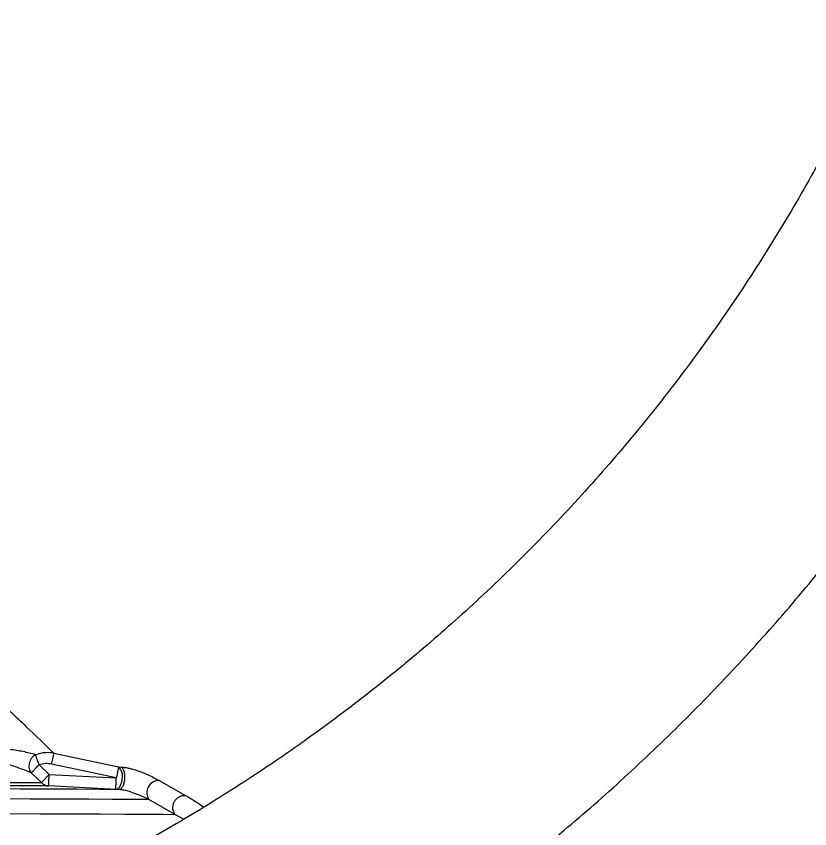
# Model space of a CAD drawing. Header units: millimetres. Extents: x 2371 to 4515, y 843 to 2359.
# Drawn here: x 3287.9 to 3357, y 1119 to 1189.6 of the extents above; entities that cross this region are included whole.
import ezdxf

# ---------------------------------------------------------------- set-up
doc = ezdxf.new("R2010")
doc.units = ezdxf.units.MM

msp = doc.modelspace()

# ---------------------------------------------------------------- linework, layer by layer
at = {"color": 7, "linetype": 'Continuous', "lineweight": 25}
for p, q in [((3291.22, 1125.53), (3296.841, 1124.339)), ((3289.916, 1124.523), (3290.802, 1123.678)), ((3296.644, 1123.385), (3291.014, 1124.578)), ((3290.128, 1122.972), (3289.242, 1123.817)), ((3290.802, 1123.678), (3296.644, 1123.385)), ((3296.841, 1124.339), (3297.073, 1124.325)), ((3300.364, 1123.162), (3302.677, 1121.855)), ((3296.594, 1122.388), (3290.752, 1122.681)), ((3296.826, 1122.375), (3296.594, 1122.388)), ((3301.793, 1120.179), (3299.486, 1121.495)), ((3302.498, 1119.787), (3301.793, 1120.179))]:
    msp.add_line(p, q, dxfattribs=at)
at = {"color": 7, "linetype": 'Continuous', "lineweight": 25, "flags": 128}
for points in [[(3286.506, 1122.992), (3288.482, 1122.982), (3290.128, 1122.972)], [(3296.594, 1122.388), (3296.687, 1122.401), (3296.779, 1122.445), (3296.867, 1122.52), (3296.947, 1122.621), (3297.018, 1122.747), (3297.077, 1122.893), (3297.123, 1123.055), (3297.153, 1123.227)], [(3296.826, 1122.375), (3295.198, 1122.385), (3293.226, 1122.396), (3290.92, 1122.406), (3288.291, 1122.415), (3285.353, 1122.424)], [(3290.752, 1122.681), (3289.091, 1122.691), (3287.095, 1122.701)], [(3299.486, 1121.495), (3298.071, 1121.506), (3296.322, 1121.516), (3294.247, 1121.526), (3291.856, 1121.536), (3289.16, 1121.545), (3286.171, 1121.554)], [(3301.793, 1120.179), (3300.678, 1120.189), (3299.216, 1120.2), (3297.414, 1120.211), (3295.28, 1120.221), (3292.825, 1120.231), (3290.059, 1120.241), (3286.995, 1120.25)]]:
    msp.add_lwpolyline(points, dxfattribs=at)
at = {"color": 7, "linetype": 'Continuous', "lineweight": 25}
for centre, radius, start, end in [((3225.915, 1249.037), 75, 250.55137, 332.45778), ((2420.718, 1313.384), 890.541, 347.759661, 347.822332), ((3295.988, 1123.501), 1.197, 346.77793, 44.49537), ((3290.807, 1123.613), 0.933, 223.34923, 266.65686), ((3300.375, 1122.091), 1.071, 90.60321, 213.8212)]:
    msp.add_arc(centre, radius, start, end, dxfattribs=at)
for points, knots in [([(3225.482, 1078.805), (3228.043, 1078.83), (3231.623, 1078.865), (3236.892, 1079.144), (3241.357, 1079.479), (3246.673, 1080.044), (3252.242, 1080.818), (3258.055, 1081.828), (3264.026, 1083.084), (3270.102, 1084.595), (3276.24, 1086.365), (3282.406, 1088.399), (3288.569, 1090.699), (3294.706, 1093.264), (3300.794, 1096.094), (3306.814, 1099.188), (3312.746, 1102.543), (3318.575, 1106.155), (3324.285, 1110.021), (3329.861, 1114.135), (3335.288, 1118.492), (3340.554, 1123.086), (3345.645, 1127.911), (3350.55, 1132.958), (3355.257, 1138.221), (3359.755, 1143.691), (3364.033, 1149.36), (3368.081, 1155.217), (3371.891, 1161.253), (3375.453, 1167.459), (3378.758, 1173.824), (3381.799, 1180.336), (3384.568, 1186.986), (3387.058, 1193.76), (3389.264, 1200.648), (3391.178, 1207.637), (3392.797, 1214.714), (3394.115, 1221.868), (3395.128, 1229.085), (3395.832, 1236.352), (3396.225, 1243.656), (3396.304, 1250.984), (3396.067, 1258.322), (3395.513, 1265.657), (3394.641, 1272.974), (3393.45, 1280.261), (3391.942, 1287.504), (3390.117, 1294.689), (3387.977, 1301.802), (3385.523, 1308.829), (3382.758, 1315.758), (3379.685, 1322.574), (3376.308, 1329.265), (3372.631, 1335.816), (3368.657, 1342.216), (3364.392, 1348.452), (3359.841, 1354.51), (3355.009, 1360.378), (3349.902, 1366.045), (3344.525, 1371.497), (3339.078, 1376.545), (3333.605, 1381.197), (3328.147, 1385.466), (3322.522, 1389.509), (3316.74, 1393.317), (3310.813, 1396.885), (3304.75, 1400.207), (3298.565, 1403.278), (3292.268, 1406.091), (3285.874, 1408.643), (3279.399, 1410.929), (3272.862, 1412.945), (3266.287, 1414.688), (3259.714, 1416.153), (3253.22, 1417.334), (3246.93, 1418.231), (3241.407, 1418.815), (3236.524, 1419.182), (3231.7, 1419.422), (3225.725, 1419.539), (3220.209, 1419.429), (3214.939, 1419.157), (3210.475, 1418.82), (3205.159, 1418.255), (3199.59, 1417.481), (3193.776, 1416.471), (3187.805, 1415.215), (3181.729, 1413.705), (3175.591, 1411.934), (3169.426, 1409.9), (3163.262, 1407.6), (3157.126, 1405.035), (3151.038, 1402.205), (3145.018, 1399.111), (3139.085, 1395.756), (3133.256, 1392.144), (3127.546, 1388.278), (3121.971, 1384.164), (3116.544, 1379.807), (3111.278, 1375.213), (3106.187, 1370.388), (3101.282, 1365.341), (3096.575, 1360.078), (3092.077, 1354.608), (3087.799, 1348.94), (3083.75, 1343.082), (3079.94, 1337.046), (3076.379, 1330.84), (3073.074, 1324.475), (3070.031, 1317.963), (3067.269, 1311.312), (3064.932, 1305.03), (3063.654, 1300.924), (3063.09, 1299.116)], [0, 0, 0, 0, 0.010207, 0.014274, 0.021037, 0.028056, 0.035587, 0.043451, 0.051578, 0.059911, 0.06841, 0.077044, 0.085791, 0.094634, 0.103558, 0.112554, 0.121612, 0.130726, 0.13989, 0.149098, 0.158347, 0.167633, 0.176954, 0.186306, 0.195688, 0.205098, 0.214535, 0.223996, 0.233481, 0.242989, 0.252518, 0.262068, 0.271639, 0.281229, 0.290838, 0.300466, 0.310113, 0.319778, 0.329461, 0.339162, 0.348881, 0.358618, 0.368373, 0.378146, 0.387938, 0.397748, 0.407578, 0.417427, 0.427296, 0.437185, 0.447097, 0.457031, 0.466988, 0.47697, 0.486979, 0.497016, 0.507082, 0.517181, 0.527315, 0.537488, 0.547704, 0.556915, 0.566123, 0.575327, 0.584526, 0.593719, 0.602905, 0.612082, 0.621247, 0.630396, 0.639524, 0.64862, 0.657668, 0.666638, 0.675463, 0.683979, 0.691963, 0.697606, 0.703501, 0.71122, 0.721427, 0.725494, 0.732257, 0.739276, 0.746807, 0.754671, 0.762798, 0.771131, 0.77963, 0.788264, 0.797011, 0.805853, 0.814778, 0.823774, 0.832832, 0.841946, 0.85111, 0.860318, 0.869567, 0.878853, 0.888174, 0.897526, 0.906908, 0.916318, 0.925755, 0.935216, 0.944701, 0.954208, 0.963738, 0.973288, 0.982858, 0.992449, 1, 1, 1, 1]), ([(3291.423, 1207.952), (3290.433, 1206.492), (3288.433, 1203.542), (3285.043, 1199.401), (3280.789, 1194.857), (3275.542, 1190.172), (3269.261, 1185.626), (3262.626, 1181.77), (3255.686, 1178.626), (3248.49, 1176.127), (3243.52, 1175.067), (3241.031, 1174.536)], [0, 0, 0, 0, 0.081068, 0.163764, 0.248401, 0.373155, 0.49798, 0.622694, 0.748359, 0.873986, 1, 1, 1, 1]), ([(3370.212, 1207.077), (3369.912, 1206.015), (3368.975, 1202.71), (3367.069, 1197.259), (3364.51, 1190.732), (3361.625, 1184.32), (3358.44, 1178.032), (3354.952, 1171.883), (3351.167, 1165.888), (3347.091, 1160.058), (3342.728, 1154.409), (3338.084, 1148.954), (3333.165, 1143.705), (3328.156, 1138.848), (3323.101, 1134.376), (3318.043, 1130.278), (3312.815, 1126.404), (3307.427, 1122.763), (3301.891, 1119.359), (3296.218, 1116.201), (3290.421, 1113.294), (3284.514, 1110.644), (3278.51, 1108.255), (3272.428, 1106.132), (3266.288, 1104.279), (3260.121, 1102.701), (3253.977, 1101.403), (3247.968, 1100.39), (3242.401, 1099.679), (3237.555, 1099.234), (3233.086, 1098.956), (3229.181, 1098.818), (3226.581, 1098.809), (3225.533, 1098.805)], [0, 0, 0, 0, 0.017078, 0.053144, 0.089298, 0.125545, 0.161888, 0.198335, 0.23489, 0.271563, 0.308361, 0.345297, 0.382382, 0.419634, 0.453214, 0.486783, 0.520336, 0.55387, 0.58738, 0.62086, 0.654303, 0.687696, 0.721023, 0.754256, 0.787351, 0.820228, 0.85273, 0.884498, 0.914491, 0.939551, 0.959781, 0.98378, 1, 1, 1, 1]), ([(3241.031, 1174.536), (3242.538, 1173.01), (3245.932, 1169.572), (3250.899, 1164.628), (3256.011, 1159.582), (3260.803, 1154.886), (3265.516, 1150.291), (3269.689, 1146.242), (3273.33, 1142.72), (3276.53, 1139.632), (3279.524, 1136.748), (3282.695, 1133.701), (3285.849, 1130.674), (3288.893, 1127.757), (3290.446, 1126.271), (3291.22, 1125.53)], [0, 0, 0, 0, 0.0757261, 0.1705564, 0.2505295, 0.3365418, 0.4190948, 0.5009329, 0.5653066, 0.6262108, 0.6902275, 0.7512636, 0.8351247, 0.9178678, 1, 1, 1, 1]), ([(3289.617, 1125.4), (3289.258, 1125.495), (3288.519, 1125.691), (3287.455, 1125.856), (3286.574, 1125.949), (3285.828, 1125.948), (3285.238, 1125.896), (3284.896, 1125.788), (3284.758, 1125.744)], [0, 0, 0, 0, 0.211483, 0.435358, 0.617749, 0.741818, 0.895297, 1, 1, 1, 1]), ([(3291.22, 1125.53), (3290.968, 1125.562), (3290.427, 1125.63), (3289.899, 1125.48), (3289.617, 1125.4)], [0, 0, 0, 0, 0.464684, 1, 1, 1, 1]), ([(3289.916, 1124.523), (3289.883, 1124.618), (3289.82, 1124.803), (3289.733, 1125.057), (3289.661, 1125.27), (3289.631, 1125.357), (3289.617, 1125.4)], [0, 0, 0, 0, 0.255681, 0.494023, 0.75113, 1, 1, 1, 1]), ([(3289.242, 1123.817), (3288.867, 1123.971), (3288.155, 1124.263), (3287.029, 1124.644), (3285.959, 1124.95), (3285.308, 1125.01), (3285.023, 1125.037)], [0, 0, 0, 0, 0.264862, 0.502211, 0.782541, 1, 1, 1, 1]), ([(3289.242, 1123.817), (3289.266, 1123.842), (3289.314, 1123.892), (3289.472, 1124.057), (3289.678, 1124.273), (3289.834, 1124.437), (3289.916, 1124.523)], [0, 0, 0, 0, 0.243398, 0.499901, 0.738139, 1, 1, 1, 1]), ([(3291.014, 1124.578), (3290.841, 1124.605), (3290.471, 1124.663), (3290.108, 1124.571), (3289.916, 1124.523)], [0, 0, 0, 0, 0.469803, 1, 1, 1, 1]), ([(3290.802, 1123.678), (3290.726, 1123.598), (3290.57, 1123.435), (3290.361, 1123.216), (3290.199, 1123.046), (3290.151, 1122.996), (3290.128, 1122.972)], [0, 0, 0, 0, 0.242676, 0.5, 0.757324, 1, 1, 1, 1]), ([(3290.752, 1122.681), (3290.753, 1122.696), (3290.754, 1122.719), (3290.76, 1122.844), (3290.769, 1123.012), (3290.783, 1123.291), (3290.796, 1123.55), (3290.802, 1123.678)], [0, 0, 0, 0, 0.2399429, 0.3689253, 0.5005939, 0.7534844, 1, 1, 1, 1]), ([(3296.841, 1124.339), (3296.834, 1124.305), (3296.82, 1124.234), (3296.772, 1124.002), (3296.711, 1123.708), (3296.666, 1123.489), (3296.644, 1123.385)], [0, 0, 0, 0, 0.2428701, 0.5000028, 0.7602532, 1, 1, 1, 1]), ([(3296.826, 1122.375), (3296.891, 1122.386), (3297.023, 1122.41), (3297.198, 1122.614), (3297.322, 1122.894), (3297.39, 1123.21), (3297.405, 1123.544), (3297.358, 1123.878), (3297.246, 1124.173), (3297.131, 1124.275), (3297.073, 1124.325)], [0, 0, 0, 0, 0.1314, 0.263981, 0.388888, 0.49996, 0.611082, 0.736027, 0.868618, 1, 1, 1, 1]), ([(3297.073, 1124.325), (3297.182, 1124.316), (3297.405, 1124.297), (3297.76, 1124.228), (3298.147, 1124.129), (3298.739, 1123.941), (3299.56, 1123.596), (3300.066, 1123.323), (3300.364, 1123.162)], [0, 0, 0, 0, 0.081068, 0.166062, 0.236605, 0.353639, 0.618131, 1, 1, 1, 1]), ([(3296.594, 1122.388), (3296.595, 1122.403), (3296.596, 1122.425), (3296.602, 1122.551), (3296.609, 1122.681), (3296.616, 1122.841), (3296.628, 1123.072), (3296.638, 1123.26), (3296.644, 1123.385)], [0, 0, 0, 0, 0.239658, 0.368491, 0.500002, 0.637938, 0.760342, 1, 1, 1, 1]), ([(3299.486, 1121.495), (3299.161, 1121.651), (3298.682, 1121.881), (3297.888, 1122.163), (3297.445, 1122.278), (3297.22, 1122.326), (3297.005, 1122.36), (3296.886, 1122.37), (3296.826, 1122.375)], [0, 0, 0, 0, 0.523638, 0.772851, 0.838297, 0.895125, 0.94736, 1, 1, 1, 1]), ([(3301.793, 1120.179), (3301.734, 1120.259), (3301.616, 1120.42), (3301.552, 1120.726), (3301.578, 1121.028), (3301.681, 1121.303), (3301.85, 1121.545), (3302.086, 1121.738), (3302.376, 1121.861), (3302.577, 1121.857), (3302.677, 1121.855)], [0, 0, 0, 0, 0.130906, 0.261993, 0.386645, 0.5, 0.613355, 0.738007, 0.869094, 1, 1, 1, 1]), ([(3302.677, 1121.855), (3302.998, 1121.662), (3303.675, 1121.253), (3304.033, 1120.987), (3304.221, 1120.847)], [0, 0, 0, 0, 0.473046, 1, 1, 1, 1])]:
    msp.add_open_spline(points, degree=3, knots=knots, dxfattribs=at)
for points in [[(3289.617, 1125.4), (3289.553, 1125.36), (3289.425, 1125.28), (3289.266, 1125.104), (3289.14, 1124.899), (3289.095, 1124.747), (3289.072, 1124.67)], [(3289.072, 1124.67), (3289.058, 1124.592), (3289.031, 1124.436), (3289.054, 1124.205), (3289.12, 1123.991), (3289.201, 1123.875), (3289.242, 1123.817)]]:
    msp.add_open_spline(points, degree=3, dxfattribs=at)

doc.saveas('drawing.dxf')
